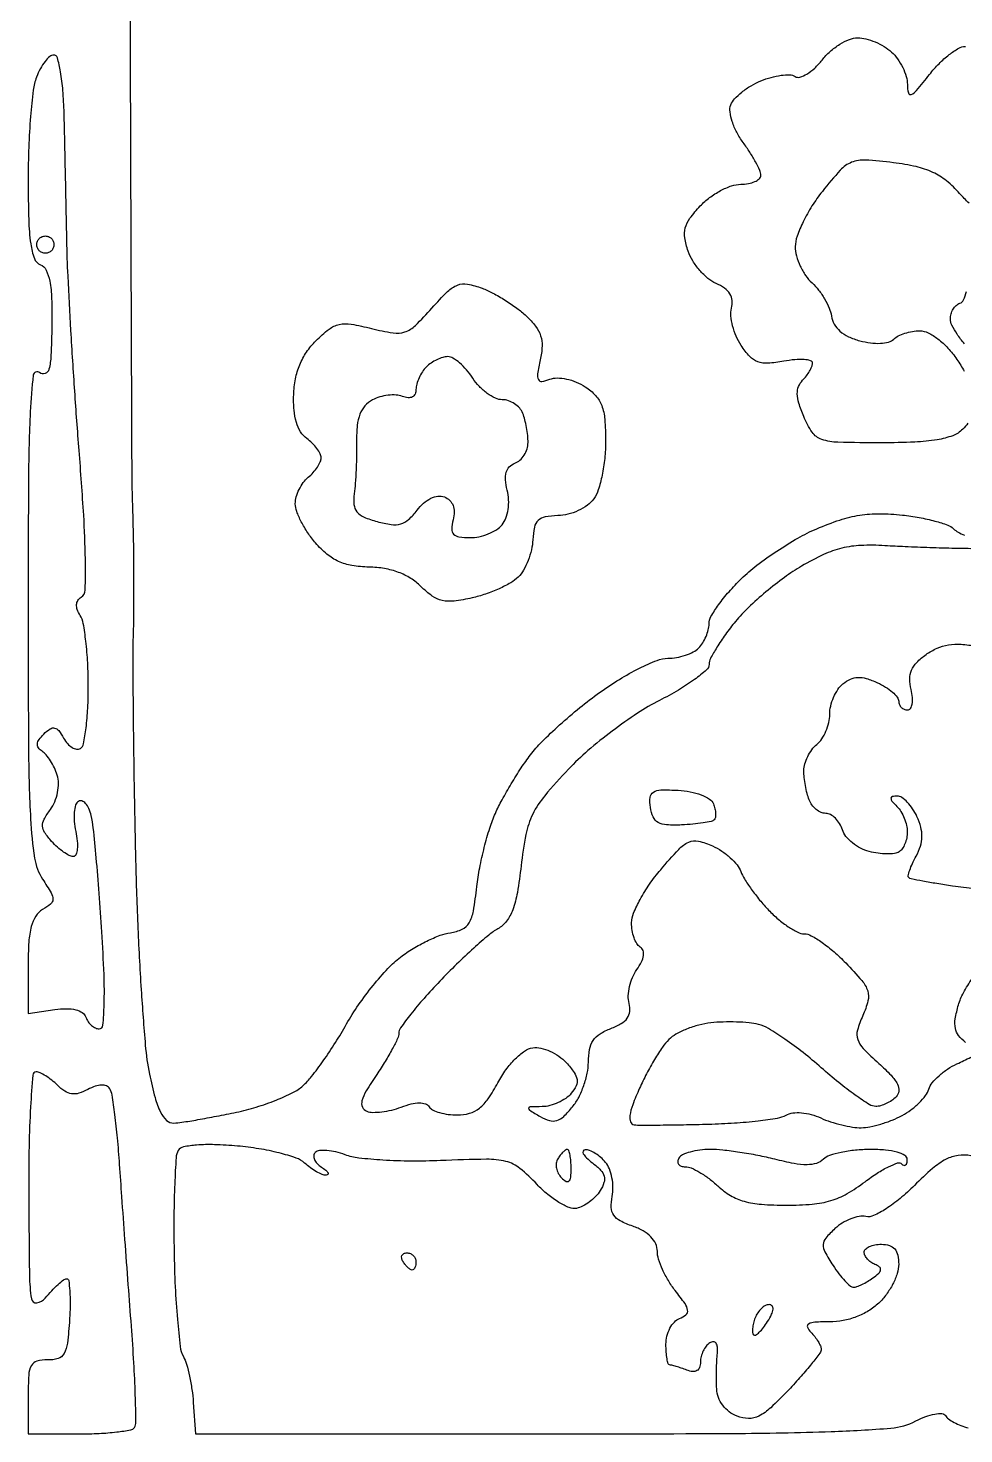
# Model space of a CAD drawing. Extents: x 0 to 102, y 0 to 135.
# Drawn here: x 0 to 9.18, y 0 to 13.8 of the extents above; entities that cross this region are included whole.
import ezdxf

# ---------------------------------------------------------------- set-up
doc = ezdxf.new("R2010")
doc.units = 0
doc.header["$MEASUREMENT"] = 0

msp = doc.modelspace()

# ---------------------------------------------------------------- linework, layer by layer
for points in [[(0.996941, 15.223942, 0.000305), (1.006264, 12.159399, 0.000118), (1.016507, 9.525276, 0.007131), (1.025206, 9.0522, -0.004183), (1.032078, 8.769246, -0.002727), (1.035495, 8.442551, -0.002743), (1.035343, 8.123878, -0.005233), (1.031135, 7.8678, 0.007777), (1.027603, 7.556373, 0.001515), (1.03167, 6.994834, 0.001609), (1.040502, 6.340113, 0.001488), (1.053729, 5.6682, 0.004915), (1.075415, 5.000936, 0.005536), (1.109656, 4.360205, 0.005093), (1.150347, 3.816102, 0.029735), (1.191618, 3.53205, 0.014265), (1.246269, 3.301, 0.049287), (1.300284, 3.157185, 0.089044), (1.359416, 3.076998, 0.202073), (1.42861, 3.051032, 0.028557), (1.508549, 3.0588, 0.004426), (1.665579, 3.084596, 0.004921), (1.850423, 3.118522, 0.004263), (2.043647, 3.157667, 0.021668), (2.239743, 3.208103, 0.020875), (2.433239, 3.275857, 0.021332), (2.59839, 3.34985, 0.068027), (2.697915, 3.417897, 0.04271), (2.782182, 3.508376, 0.012395), (2.896098, 3.661471, 0.012364), (3.016375, 3.841034, 0.012915), (3.125822, 4.023771, -0.023067), (3.242734, 4.210277, -0.018168), (3.385575, 4.401173, -0.018518), (3.531564, 4.569059, -0.042518), (3.655954, 4.681057, -0.02612), (3.777888, 4.76373, -0.022239), (3.914381, 4.83814, -0.022833), (4.044879, 4.894702, -0.057058), (4.1454, 4.920298, 0.074404), (4.260709, 4.953941, 0.155637), (4.328933, 5.016387, 0.088205), (4.370675, 5.132604, 0.014173), (4.404556, 5.3721, -0.019575), (4.432555, 5.555705, -0.01415), (4.477493, 5.757823, -0.01433), (4.531222, 5.947722, -0.029959), (4.585932, 6.0912, -0.018569), (4.652254, 6.224619, -0.010421), (4.742116, 6.381821, -0.010388), (4.839623, 6.537032, -0.016663), (4.929844, 6.664749, -0.033983), (5.042764, 6.794468, -0.013035), (5.216084, 6.959368, -0.012837), (5.414113, 7.129157, -0.015416), (5.609115, 7.278099, -0.018461), (5.803453, 7.406682, -0.020747), (5.999471, 7.515329, -0.020537), (6.172454, 7.593318, -0.095915), (6.279278, 7.614, 0.044225), (6.363716, 7.621483, 0.036743), (6.451114, 7.643822, 0.038206), (6.528569, 7.676575, 0.077393), (6.58188, 7.71552, 0.056295), (6.62075, 7.764289, 0.038816), (6.653579, 7.826907, 0.039118), (6.676001, 7.892999, 0.0623), (6.6834, 7.952151, -0.131827), (6.702437, 8.023099, -0.024224), (6.776592, 8.138101, -0.024532), (6.879191, 8.267546, -0.020159), (7.00065, 8.395443, -0.029377), (7.15269, 8.526699, -0.017116), (7.348964, 8.666583, -0.017076), (7.555853, 8.793662, -0.027555), (7.7409, 8.885706, -0.022595), (7.967463, 8.971321, -0.039411), (8.162511, 9.018502, -0.041087), (8.356829, 9.033381, -0.027173), (8.580422, 9.019942, -0.016706), (8.746258, 8.995255, -0.020071), (8.900102, 8.960639, -0.019174), (9.025693, 8.921817, -0.112282), (9.083792, 8.885248, 0.06959), (9.127904, 8.851961, 0.038949), (9.189124, 8.823912, 0.038002)], [(9.223936, 9.922901, -0.044972), (9.173057, 9.861943, -0.108818), (9.074466, 9.798942, -0.046489), (8.9224, 9.758664, -0.031079), (8.702492, 9.735739, -0.010435), (8.379621, 9.729, -0.005834), (7.947627, 9.73404, -0.075523), (7.789467, 9.761857, -0.162716), (7.696087, 9.832471, -0.052056), (7.61205, 9.987507, -0.022867), (7.565034, 10.117529, -0.068198), (7.549516, 10.21069, -0.101552), (7.562067, 10.28229, -0.102723), (7.601787, 10.342827, 0.03319), (7.638836, 10.38515, 0.032697), (7.670161, 10.432208, 0.034506), (7.691961, 10.476997, 0.09629), (7.6986, 10.511153, 0.338013), (7.680167, 10.535305, 0.050297), (7.61578, 10.546123, 0.039683), (7.524754, 10.544905, 0.023191), (7.416659, 10.529774, -0.030353), (7.261361, 10.510299, -0.104984), (7.161625, 10.524876, -0.117151), (7.08252, 10.577564, -0.042512), (6.998763, 10.684374, -0.043463), (6.949787, 10.775497, -0.038359), (6.91487, 10.877568, -0.04033), (6.897916, 10.974977, -0.086706), (6.904082, 11.050683, 0.087763), (6.910074, 11.126209, 0.116062), (6.887983, 11.191343, 0.099289), (6.835634, 11.246863, 0.051091), (6.752122, 11.2941, -0.06992), (6.672237, 11.34333, -0.041275), (6.591991, 11.421829, -0.040447), (6.523389, 11.51532, -0.05437), (6.478345, 11.610123, -0.043629), (6.445516, 11.739923, -0.106129), (6.450518, 11.838031, -0.093857), (6.496219, 11.932739, -0.029369), (6.597647, 12.054273, -0.043421), (6.688642, 12.135676, -0.037695), (6.796585, 12.204511, -0.039501), (6.904522, 12.251856, -0.083796), (6.994247, 12.267, 0.042801), (7.069571, 12.27346, 0.062477), (7.133204, 12.292858, 0.082006), (7.176316, 12.321371, 0.208657), (7.191, 12.355026, 0.104939), (7.180816, 12.403015, 0.018675), (7.140214, 12.485885, 0.019467), (7.084301, 12.580912, 0.016468), (7.018112, 12.676895, -0.037936), (6.955182, 12.777091, -0.042266), (6.910695, 12.882171, -0.046729), (6.889091, 12.977607, -0.124546), (6.897291, 13.046424, -0.095712), (6.93414, 13.10556, -0.036783), (7.005331, 13.171771, -0.034747), (7.09529, 13.234134, -0.036017), (7.191973, 13.282603, -0.031049), (7.291685, 13.316826, -0.035337), (7.390668, 13.336675, -0.037965), (7.47562, 13.341042, -0.133037), (7.52769, 13.325557, 0.212468), (7.575661, 13.319048, 0.065636), (7.643952, 13.34913, 0.052575), (7.72008, 13.407132, 0.037057), (7.792736, 13.486608, -0.044961), (7.871652, 13.570243, -0.041431), (7.966327, 13.640989, -0.044037), (8.061851, 13.689621, -0.096017), (8.142229, 13.7052, -0.063588), (8.22146, 13.695083, -0.036216), (8.313069, 13.664071, -0.035555), (8.402234, 13.618791, -0.048686), (8.474489, 13.565188, -0.054125), (8.533772, 13.498553, -0.040729), (8.584029, 13.414241, -0.041646), (8.618541, 13.326014, -0.071204), (8.630138, 13.247938, 0.052288), (8.639473, 13.163243, 0.476457), (8.668294, 13.148702, 0.114295), (8.720336, 13.188232, 0.006534), (8.84777, 13.34565, -0.027862), (8.940662, 13.450889, -0.032196), (9.040541, 13.539833, -0.034001), (9.133375, 13.602694, -0.132577), (9.19972, 13.6206, -0.078015)], [(9.235154, 12.081397, -0.024187), (9.142961, 12.176795, 0.04285), (9.014328, 12.300335, 0.06107), (8.880064, 12.384057, 0.053286), (8.716021, 12.440082, 0.024476), (8.493231, 12.479172, 0.016353), (8.217099, 12.504661, 0.111138), (8.082752, 12.482701, 0.112798), (7.971676, 12.405392, 0.017066), (7.795281, 12.197653, 0.026938), (7.693521, 12.053899, 0.026717), (7.607502, 11.899651, 0.027719), (7.547214, 11.757001, 0.086323), (7.5294, 11.654588, 0.06624), (7.541414, 11.564301, 0.042023), (7.577714, 11.464413, 0.041627), (7.630911, 11.370586, 0.059132), (7.693874, 11.298377, -0.043556), (7.758739, 11.228493, -0.032721), (7.817634, 11.141607, -0.033468), (7.862498, 11.051817, -0.062665), (7.884224, 10.97371, 0.095882), (7.911986, 10.894548, 0.08114), (7.968556, 10.826065, 0.069294), (8.052791, 10.770865, 0.045496), (8.161872, 10.730948, 0.032842), (8.267889, 10.710095, 0.04372), (8.365953, 10.706055, 0.050839), (8.446121, 10.717992, 0.134808), (8.496042, 10.746402, -0.081273), (8.539982, 10.777985, -0.037887), (8.605181, 10.804426, -0.03624), (8.679424, 10.822366, -0.04202), (8.75187, 10.828222, -0.114244), (8.834116, 10.808892, -0.049533), (8.930063, 10.749096, -0.043623), (9.027649, 10.659363, -0.035615), (9.11565, 10.548037, -0.020534), (9.18851, 10.430953, -0.021702)], [(9.190375, 10.701784, -0.030158), (9.117957, 10.796172, -0.031561), (9.066832, 10.883219, -0.117523), (9.0522, 10.94461, -0.069696), (9.059159, 10.994289, -0.065751), (9.079536, 11.04122, -0.07023), (9.109682, 11.078408, -0.107315), (9.14526, 11.09952, 0.208973), (9.181245, 11.131968, 0.04154), (9.210984, 11.215512, 0.037548)], [(9.306, 8.689323, -0.004137), (9.096584, 8.692365, -0.002569), (8.85088, 8.699231, -0.002577), (8.608472, 8.708504, -0.004655), (8.410055, 8.718969, 0.025693), (8.174195, 8.721477, 0.049943), (7.987904, 8.695121, 0.048882), (7.80797, 8.631869, 0.023597), (7.591433, 8.518337, 0.025431), (7.423923, 8.408364, 0.01638), (7.241041, 8.265091, 0.016467), (7.070924, 8.112777, 0.029572), (6.943428, 7.975508, 0.015241), (6.843864, 7.846928, 0.019012), (6.759783, 7.721458, 0.017534), (6.69794, 7.612769, 0.121149), (6.6834, 7.553642, -0.218325), (6.658476, 7.499284, -0.020582), (6.540505, 7.405853, -0.023372), (6.383306, 7.302426, -0.016227), (6.19695, 7.199953, 0.02822), (5.981257, 7.074523, 0.015916), (5.733962, 6.899845, 0.015848), (5.494924, 6.707138, 0.024962), (5.303919, 6.525558, 0.015778), (5.071055, 6.264942, 0.06068), (4.95283, 6.08309, 0.065542), (4.886326, 5.885293, 0.020434), (4.838619, 5.575078, -0.014482), (4.801661, 5.314123, -0.046086), (4.756131, 5.144173, -0.071989), (4.695023, 5.031675, -0.106438), (4.6107, 4.958106, 0.047867), (4.521056, 4.896648, 0.009354), (4.373159, 4.768146, 0.009853), (4.205909, 4.611158, 0.008985), (4.03965, 4.442881, 0.009639), (3.885703, 4.274997, 0.013663), (3.755843, 4.119412, 0.009695), (3.654898, 3.986295, 0.158666), (3.6378, 3.93377, -0.109735), (3.626501, 3.882907, -0.013031), (3.574541, 3.778884, -0.015058), (3.504915, 3.657118, -0.011827), (3.42245, 3.529361, 0.013449), (3.318689, 3.367462, 0.068923), (3.276694, 3.269617, 0.171762), (3.281158, 3.20807, 0.200571), (3.323261, 3.167869, 0.089706), (3.383196, 3.1565, 0.031664), (3.470833, 3.161304, 0.030223), (3.568575, 3.178939, 0.031107), (3.662516, 3.208115, -0.028838), (3.760583, 3.23906, -0.058911), (3.840477, 3.24953, -0.084258), (3.899736, 3.240241, -0.175162), (3.935898, 3.211567, 0.14244), (3.970612, 3.180235, 0.041833), (4.038288, 3.154169, 0.038304), (4.12301, 3.136336, 0.032985), (4.213843, 3.130429, 0.070211), (4.333622, 3.147454, 0.098565), (4.42926, 3.196987, 0.075185), (4.51588, 3.290654, 0.026503), (4.6107, 3.447679, -0.033868), (4.689804, 3.574423, -0.04038), (4.781228, 3.681568, -0.045214), (4.873427, 3.758179, -0.115726), (4.953768, 3.789574, -0.090231), (5.031663, 3.786622, -0.05031), (5.12211, 3.756811, -0.047979), (5.210495, 3.706813, -0.056195), (5.282694, 3.643111, -0.028545), (5.359203, 3.548206, -0.115837), (5.387285, 3.480037, -0.152385), (5.378258, 3.417037, -0.06207), (5.331117, 3.343287, -0.068709), (5.27712, 3.293896, -0.043728), (5.202934, 3.251787, -0.043245), (5.121229, 3.222662, -0.060499), (5.044491, 3.212227, 0.005288), (4.926368, 3.209289, 0.353246), (4.912088, 3.196902, 0.310294), (4.920388, 3.178546, 0.004629), (5.027137, 3.11526, 0.057142), (5.117853, 3.075646, 0.14934), (5.188235, 3.075571, 0.119114), (5.256641, 3.115883, 0.030134), (5.344387, 3.211805, 0.052078), (5.403618, 3.302886, 0.033213), (5.453582, 3.419072, 0.033201), (5.487749, 3.540933, 0.05179), (5.499, 3.649266, -0.04631), (5.5105, 3.77316, -0.101391), (5.546316, 3.860991, -0.104205), (5.613033, 3.926184, -0.05076), (5.719973, 3.979802, 0.040144), (5.821368, 4.027979, 0.105284), (5.8809, 4.081644, 0.134811), (5.905111, 4.146084, 0.087009), (5.898524, 4.226035, -0.076798), (5.890869, 4.300467, -0.043718), (5.903361, 4.390281, -0.042424), (5.932357, 4.480689, -0.054014), (5.974559, 4.557373, 0.035646), (6.019794, 4.632879, 0.080454), (6.039945, 4.696239, 0.123419), (6.035116, 4.745234, 0.169957), (6.007507, 4.779339, -0.121355), (5.974766, 4.812722, -0.048591), (5.947487, 4.871111, -0.044346), (5.929103, 4.942717, -0.042394), (5.923259, 5.017543, -0.09717), (5.942254, 5.111, -0.026665), (6.007581, 5.24708, -0.025894), (6.099743, 5.396504, -0.024428), (6.208547, 5.538656, -0.012083), (6.385235, 5.737568, -0.097864), (6.483665, 5.808617, -0.164519), (6.579065, 5.818575, -0.051399), (6.717263, 5.772038, -0.040646), (6.807184, 5.721884, -0.036147), (6.891635, 5.656031, -0.037959), (6.958969, 5.585239, -0.085171), (6.995354, 5.520882, 0.052923), (7.030482, 5.448228, 0.01682), (7.097452, 5.348154, 0.016581), (7.180108, 5.240891, 0.017735), (7.267929, 5.1418, 0.026799), (7.361492, 5.053482, 0.029297), (7.461333, 4.97846, 0.03056), (7.553462, 4.925131, 0.111901), (7.618554, 4.90915, -0.123834), (7.686422, 4.890784, -0.025582), (7.792019, 4.824306, -0.02544), (7.909754, 4.732198, -0.021571), (8.024477, 4.62362, -0.014877), (8.183367, 4.449616, -0.099493), (8.24049, 4.347958, -0.143601), (8.243282, 4.24952, -0.042684), (8.192256, 4.106281, 0.037805), (8.139947, 3.963842, 0.150796), (8.142057, 3.871925, 0.113247), (8.196549, 3.782613, 0.017057), (8.349077, 3.636675, -0.019578), (8.469832, 3.519965, -0.071425), (8.531648, 3.4335, -0.138533), (8.54564, 3.36544, -0.18012), (8.519374, 3.308014, -0.049616), (8.475813, 3.272335, -0.037935), (8.422065, 3.242182, -0.038919), (8.36681, 3.221533, -0.070073), (8.319004, 3.2148, -0.142752), (8.256317, 3.23307, -0.012566), (8.117826, 3.326261, -0.015653), (7.956069, 3.448908, -0.011546), (7.784617, 3.594241, 0.01442), (7.607193, 3.742893, 0.015993), (7.427384, 3.875812, 0.015502), (7.267627, 3.97902, 0.075756), (7.168443, 4.019947, 0.036344), (7.076337, 4.035518, 0.01596), (6.952809, 4.043299, 0.015697), (6.820659, 4.043245, 0.020287), (6.699693, 4.034477, 0.036021), (6.58289, 4.012625, 0.030346), (6.463335, 3.97332, 0.031444), (6.35833, 3.923736, 0.070456), (6.287991, 3.870848, 0.046726), (6.226861, 3.797084, 0.014567), (6.149247, 3.675861, 0.014421), (6.06999, 3.534674, 0.015435), (6.000884, 3.392277, 0.014225), (5.933918, 3.230517, 0.053858), (5.906181, 3.124737, 0.12294), (5.91216, 3.062534, 0.288803), (5.947286, 3.034818, 0.026647), (6.014642, 3.031283, 0.00185), (6.204604, 3.032147, 0.002626), (6.431219, 3.035206, 0.001972), (6.680568, 3.040865, 0.009854), (6.931749, 3.052515, 0.012342), (7.164025, 3.073649, 0.010583), (7.356579, 3.100113, 0.088343), (7.439355, 3.128834, -0.096683), (7.50499, 3.150399, -0.051268), (7.590907, 3.152309, -0.046318), (7.686243, 3.135669, -0.041545), (7.780587, 3.101402, 0.028155), (7.875914, 3.063861, 0.020544), (7.985419, 3.032636, 0.020868), (8.092001, 3.01159, 0.042303), (8.177219, 3.005728, 0.046497), (8.262668, 3.015062, 0.022088), (8.370139, 3.042036, 0.021674), (8.480864, 3.080384, 0.028668), (8.577667, 3.125259, 0.037554), (8.664408, 3.180426, 0.034155), (8.744895, 3.249582, 0.035875), (8.808243, 3.321669, 0.085688), (8.840924, 3.384707, -0.093998), (8.874495, 3.446928, -0.039092), (8.940552, 3.516378, -0.036902), (9.025006, 3.581723, -0.039325), (9.116431, 3.632399, 0.012719), (9.251648, 3.698211, 0.179186)], [(9.290202, 5.352016, -0.013041), (9.07398, 5.377662, -0.004571), (8.917721, 5.401803, -0.006806), (8.781502, 5.426032, -0.003307), (8.666702, 5.448857, -0.128214), (8.643496, 5.460294, -0.282173), (8.637507, 5.479133, -0.021685), (8.653139, 5.53237, -0.024658), (8.679294, 5.598182, -0.015955), (8.715649, 5.671656, 0.045975), (8.757439, 5.770631, 0.071443), (8.772631, 5.861878, 0.070092), (8.761632, 5.954964, 0.042514), (8.724317, 6.059601, 0.039566), (8.681679, 6.136437, 0.04618), (8.629348, 6.201415, 0.052187), (8.5756, 6.246341, 0.149075), (8.529494, 6.2604, 0.049957), (8.482537, 6.255697, 0.351845), (8.468838, 6.23925, 0.184297), (8.478883, 6.211442, 0.018566), (8.52768, 6.15888, -0.060518), (8.566561, 6.109246, -0.039073), (8.599379, 6.043916, -0.038945), (8.621772, 5.9739, -0.057991), (8.6292, 5.910073, -0.049697), (8.623218, 5.850033, -0.047513), (8.605492, 5.791399, -0.051211), (8.579432, 5.742643, -0.106404), (8.548491, 5.712905, -0.109927), (8.503298, 5.697192, -0.031832), (8.429109, 5.693332, -0.030344), (8.342642, 5.699598, -0.028234), (8.255422, 5.716322, -0.058735), (8.170407, 5.748637, -0.050526), (8.090453, 5.801196, -0.053051), (8.027104, 5.864941, -0.092501), (7.992031, 5.93041, 0.059203), (7.96416, 5.991893, 0.062308), (7.923045, 6.043968, 0.069575), (7.875534, 6.079276, 0.125697), (7.82885, 6.0912, -0.105337), (7.782142, 6.101151, -0.066625), (7.734561, 6.130509, -0.062494), (7.693356, 6.173857, -0.06731), (7.665351, 6.225019, -0.029948), (7.645658, 6.287239, -0.017211), (7.629084, 6.364156, -0.017153), (7.617711, 6.44286, -0.027309), (7.614, 6.51076, -0.07012), (7.623285, 6.57664, -0.044595), (7.651277, 6.648992, -0.044044), (7.69233, 6.716508, -0.061007), (7.7409, 6.768, 0.073891), (7.789505, 6.822252, 0.044567), (7.830523, 6.898423, 0.043604), (7.858446, 6.983324, 0.057711), (7.8678, 7.0641, -0.058708), (7.877335, 7.145028, -0.043752), (7.905813, 7.230388, -0.044591), (7.947645, 7.30722, -0.07272), (7.997205, 7.362279, -0.064112), (8.0709, 7.408964, -0.100504), (8.143584, 7.426465, -0.083206), (8.227013, 7.415552, -0.032867), (8.335605, 7.374452, -0.031881), (8.415606, 7.33165, -0.04014), (8.483208, 7.281816, -0.04476), (8.530647, 7.232484, -0.170729), (8.5446, 7.192814, 0.098799), (8.551181, 7.159835, 0.097888), (8.569925, 7.131784, 0.098001), (8.59791, 7.112998, 0.099278), (8.630812, 7.1064, 0.248735), (8.660255, 7.122013, 0.105774), (8.677531, 7.16466, 0.06809), (8.680009, 7.229583, 0.037037), (8.666336, 7.308357, -0.059784), (8.653167, 7.411922, -0.103193), (8.670237, 7.496737, -0.094014), (8.721417, 7.572889, -0.043261), (8.812774, 7.650639, -0.050857), (8.921292, 7.712343, -0.063194), (9.032486, 7.745424, -0.057269), (9.156936, 7.751469, -0.032905), (9.306, 7.731728, 0.009534)], [(9.201483, 3.843394, -0.068815), (9.133188, 3.909458, -0.119638), (9.100743, 3.980869, -0.089929), (9.099915, 4.073528, -0.027221), (9.131398, 4.211165, -0.055329), (9.180118, 4.32974, -0.025816), (9.26736, 4.471396, -0.0252)], [(9.253851, 2.729789, 0.081195), (9.127288, 2.733187, 0.08729), (9.009632, 2.695587, 0.058273), (8.877738, 2.605377, 0.017279), (8.69875, 2.43835, -0.022967), (8.558511, 2.310435, -0.031091), (8.420085, 2.209212, -0.033075), (8.299006, 2.142579, -0.160313), (8.222148, 2.133386, 0.096087), (8.155865, 2.133869, 0.046876), (8.074221, 2.11057, 0.044126), (7.991, 2.069353, 0.048591), (7.919162, 2.015287, 0.029262), (7.828522, 1.921817, 0.166135), (7.803038, 1.858427, 0.1403), (7.819474, 1.786875, 0.01887), (7.899962, 1.6533, 0.018866), (7.958429, 1.571014, 0.025657), (8.017565, 1.501766, 0.024392), (8.070541, 1.451018, 0.186159), (8.1024, 1.439495, 0.085974), (8.134264, 1.445709, 0.021511), (8.183111, 1.466773, 0.021334), (8.237704, 1.496089, 0.020023), (8.2908, 1.530536, 0.02856), (8.348858, 1.576784, 0.172412), (8.367029, 1.610081, 0.274217), (8.356034, 1.637838, 0.068328), (8.31195, 1.663191, -0.058183), (8.27151, 1.685372, -0.058165), (8.237264, 1.716276, -0.063782), (8.213988, 1.750809, -0.116949), (8.2062, 1.78365, -0.204817), (8.218874, 1.813291, -0.083428), (8.255902, 1.83842, -0.06367), (8.310629, 1.855504, -0.043884), (8.3754, 1.8612, -0.074276), (8.45296, 1.849614, -0.141939), (8.505262, 1.815456, -0.125898), (8.53506, 1.755277, -0.052371), (8.5446, 1.664447, -0.078761), (8.530548, 1.575793, -0.040183), (8.487083, 1.471456, -0.038647), (8.423728, 1.368652, -0.046799), (8.348797, 1.283747, -0.05243), (8.248177, 1.207346, -0.045091), (8.128762, 1.148992, -0.044364), (7.998729, 1.112198, -0.046804), (7.866577, 1.0998, 0.01295), (7.722229, 1.096061, 0.113059), (7.66098, 1.07865, 0.378978), (7.649609, 1.046925, 0.101612), (7.68168, 0.99828, -0.028581), (7.720533, 0.954711, -0.030245), (7.753379, 0.90778, -0.031727), (7.776446, 0.864191, -0.10622), (7.7832, 0.832756, -0.160704), (7.770361, 0.793842, -0.008575), (7.690008, 0.689127, -0.012731), (7.587494, 0.566706, -0.008876), (7.46595, 0.433683, -0.014434), (7.288112, 0.256398, -0.070438), (7.172243, 0.174665, -0.122846), (7.07144, 0.151146, -0.090113), (6.95835, 0.17348, -0.069306), (6.880453, 0.217373, -0.069575), (6.817631, 0.280831, -0.070943), (6.775568, 0.357866, -0.077082), (6.758258, 0.441424, -0.01042), (6.755732, 0.526818, -0.007096), (6.756262, 0.62399, -0.007153), (6.759447, 0.717767, -0.014264), (6.765142, 0.791798, 0.045395), (6.766024, 0.852278, 0.141643), (6.751914, 0.890044, 0.242663), (6.725553, 0.902964, 0.134082), (6.690284, 0.892555, 0.087769), (6.655262, 0.861297, 0.053327), (6.625674, 0.814154, 0.051361), (6.605585, 0.759343, 0.062249), (6.5988, 0.705056, -0.083378), (6.589984, 0.652556, -0.177171), (6.564331, 0.621056, -0.160926), (6.522344, 0.611776, -0.066303), (6.464981, 0.625449, 0.008099), (6.411151, 0.645111, 0.009838), (6.360078, 0.661716, 0.008575), (6.316771, 0.674052, 0.065182), (6.295781, 0.6768, -0.33603), (6.281928, 0.687295, -0.025275), (6.270793, 0.736269, -0.026826), (6.262952, 0.801641, -0.016436), (6.2604, 0.879249, -0.060889), (6.270328, 0.96047, -0.060194), (6.299534, 1.037245, -0.065717), (6.342651, 1.098285, -0.115042), (6.393621, 1.132819, 0.081846), (6.456788, 1.169808, 0.26355), (6.473428, 1.213701, 0.116018), (6.447282, 1.278402, 0.012871), (6.351321, 1.407079, -0.031251), (6.284144, 1.504426, -0.02854), (6.227359, 1.612315, -0.029695), (6.187899, 1.714644, -0.077324), (6.1758, 1.79241, 0.110063), (6.159385, 1.866077, 0.084365), (6.112212, 1.934031, 0.06997), (6.036016, 1.992672, 0.045229), (5.934482, 2.038726, -0.034339), (5.811502, 2.091313, -0.12419), (5.747972, 2.147015, -0.145499), (5.723943, 2.220792, -0.053747), (5.732937, 2.330911, 0.05259), (5.740409, 2.41986, 0.042792), (5.730209, 2.514988, 0.044408), (5.705121, 2.601872, 0.080891), (5.667797, 2.665386, 0.041242), (5.620603, 2.713556, 0.039992), (5.56568, 2.753876, 0.042813), (5.511515, 2.781235, 0.102953), (5.467491, 2.789109, 0.291255), (5.447991, 2.775911, 0.233374), (5.449275, 2.750054, 0.077376), (5.48144, 2.708831, 0.026632), (5.539432, 2.659934, -0.037642), (5.619321, 2.58951, -0.126269), (5.653822, 2.529508, -0.149179), (5.652209, 2.466407, -0.060141), (5.614964, 2.387674, -0.052458), (5.56944, 2.329835, -0.039741), (5.508667, 2.276563, -0.040697), (5.442754, 2.235338, -0.070948), (5.38201, 2.214128, -0.146069), (5.311223, 2.220932, -0.040151), (5.210124, 2.271801, -0.036969), (5.099541, 2.350802, -0.03131), (4.995083, 2.449457, 0.03454), (4.826605, 2.606531, 0.110538), (4.689878, 2.674468, 0.064375), (4.499686, 2.695935, 0.006598), (4.046296, 2.682612, -0.012404), (3.760268, 2.677531, -0.013477), (3.482167, 2.686989, -0.013037), (3.245094, 2.707672, -0.062036), (3.11307, 2.739562, 0.031332), (3.020226, 2.768107, 0.039722), (2.931615, 2.782065, 0.044218), (2.858697, 2.781223, 0.173065), (2.818629, 2.762229, 0.173447), (2.804107, 2.731536, 0.124944), (2.809824, 2.693748, 0.092852), (2.835985, 2.654158, 0.059515), (2.87885, 2.619296, -0.026652), (2.921775, 2.588831, -0.093691), (2.943848, 2.56333, -0.317402), (2.942441, 2.547385, -0.21613), (2.925361, 2.539295, -0.103374), (2.886487, 2.546748, -0.029616), (2.831084, 2.573827, -0.028449), (2.770719, 2.612581, -0.026787), (2.713861, 2.658669, 0.100961), (2.629869, 2.708276, 0.021112), (2.465226, 2.757413, 0.021344), (2.265898, 2.798885, 0.018763), (2.054999, 2.82537, 0.013362), (1.830261, 2.839026, 0.027455), (1.654035, 2.835336, 0.031399), (1.525883, 2.817459, 0.206835), (1.473965, 2.781226, 0.123409), (1.452301, 2.713128, 0.005079), (1.438797, 2.454981, 0.00857), (1.431088, 2.146238, 0.00595), (1.43251, 1.79724, 0.007707), (1.443586, 1.444434, 0.010204), (1.465167, 1.123808, 0.007829), (1.492716, 0.857992, 0.093387), (1.523633, 0.759843, -0.052059), (1.554641, 0.683842, -0.017641), (1.584002, 0.567921, -0.017327), (1.607641, 0.436627, -0.019064), (1.621231, 0.308127), (1.641982, 0), (5.055192, 0, 0.001209), (6.920828, 0.004511, 0.007439), (7.88144, 0.023451, 0.010989), (8.468124, 0.056675, 0.100008), (8.7132, 0.12659, -0.029788), (8.810306, 0.169686, -0.044867), (8.899537, 0.194233, -0.05492), (8.969602, 0.199079, -0.249106), (9.00378, 0.179102, 0.099095), (9.033341, 0.147442, 0.031755), (9.088167, 0.113172, 0.030265), (9.155574, 0.081878, 0.029597), (9.226764, 0.058684, 0.029191)]]:
    msp.add_lwpolyline(points, format="xyb")
for points in [[(0.251706, 13.536, 0.181273), (0.212751, 13.521397, 0.04785), (0.166242, 13.472254, 0.042147), (0.120458, 13.402065, 0.032619), (0.082506, 13.318993, 0.060342), (0.050383, 13.189292, 0.010107), (0.024236, 12.933921, 0.010942), (0.006052, 12.630883, 0.009513), (0, 12.312844, 0.006855), (0.005421, 11.917406, 0.02901), (0.025624, 11.681471, 0.050019), (0.061184, 11.53826, 0.218652), (0.120651, 11.477404, -0.191704), (0.177104, 11.425315, -0.065503), (0.212366, 11.317445, -0.038833), (0.230948, 11.145266, -0.01126), (0.232914, 10.877942, -0.006831), (0.224479, 10.58538, -0.053557), (0.204239, 10.451006, -0.243994), (0.166098, 10.408825, -0.26863), (0.112263, 10.417948, 0.595814), (0.050603, 10.393181, 0.016516), (0.021317, 10.033073, 0.010511), (0.003967, 9.392938, 0.001519), (0, 8.086682, 0.001591), (0.004422, 6.697498, 0.011885), (0.024291, 6.038322, 0.023455), (0.063282, 5.65283, 0.108507), (0.142547, 5.444693, -0.012877), (0.225888, 5.310059, -0.132908), (0.242794, 5.247582, -0.224023), (0.22074, 5.20083, -0.044794), (0.142547, 5.147366, 0.124915), (0.074844, 5.083179, 0.077685), (0.03114, 4.982194, 0.048352), (0.006993, 4.829425, 0.015034), (0, 4.596894), (0, 4.126196), (0.261636, 4.164596, -0.031763), (0.377149, 4.174115, -0.06502), (0.467315, 4.164053, -0.091417), (0.530764, 4.135465, -0.150813), (0.566788, 4.089598, 0.061454), (0.589869, 4.046238, 0.06042), (0.62291, 4.009511, 0.065828), (0.660447, 3.984593, 0.114132), (0.696735, 3.9762, 0.38847), (0.73446, 4.010719, 0.015061), (0.74648, 4.215719, 0.016768), (0.74499, 4.508597, 0.005916), (0.723817, 4.92795, 0.003206), (0.697787, 5.306292, 0.004049), (0.668635, 5.655867, 0.003225), (0.639942, 5.948472, 0.032366), (0.619308, 6.069465, 0.044838), (0.596161, 6.138564, 0.079853), (0.563761, 6.188867, 0.124012), (0.527859, 6.213033, 0.228679), (0.493622, 6.209461, 0.184423), (0.466263, 6.173656, 0.049569), (0.452604, 6.102124, 0.043267), (0.452321, 6.011675, 0.033226), (0.467069, 5.913946, -0.028893), (0.482121, 5.819739, -0.049783), (0.482215, 5.740388, -0.070464), (0.468935, 5.685887, -0.306901), (0.442834, 5.6682, -0.121743), (0.403956, 5.677809, -0.031398), (0.348367, 5.71169, -0.030056), (0.287943, 5.759583, -0.026632), (0.23107, 5.81625, -0.034177), (0.162367, 5.903749, -0.140078), (0.141418, 5.967184, -0.13704), (0.156927, 6.032904, -0.032177), (0.218354, 6.129062, 0.060038), (0.26174, 6.206106, 0.049595), (0.289053, 6.296368, 0.050794), (0.297584, 6.387614, 0.07357), (0.285094, 6.467462, 0.034706), (0.257491, 6.538331, 0.030811), (0.21938, 6.607697, 0.032113), (0.177115, 6.665884, 0.077427), (0.137355, 6.701027, -0.094153), (0.101456, 6.734945, -0.183058), (0.091317, 6.772472, -0.13249), (0.107897, 6.8163, -0.04128), (0.154026, 6.870227, -0.045299), (0.215009, 6.920572, -0.203964), (0.259356, 6.929432, -0.180418), (0.300011, 6.903818, -0.034493), (0.348868, 6.829671, 0.052418), (0.387079, 6.775967, 0.074272), (0.431892, 6.738269, 0.09636), (0.476017, 6.721711, 0.18208), (0.5128, 6.728913, 0.210823), (0.544011, 6.774372, 0.014952), (0.568496, 6.92985, 0.019046), (0.585631, 7.123606, 0.013104), (0.590905, 7.344043, 0.012735), (0.584634, 7.569911, 0.01557), (0.566831, 7.780442, 0.014113), (0.541598, 7.954793, 0.098303), (0.51077, 8.034767, -0.053487), (0.482984, 8.091272, -0.10144), (0.475539, 8.141221, -0.127173), (0.488642, 8.182522, -0.114756), (0.520508, 8.214178, 0.253304), (0.560073, 8.283111, 0.009703), (0.561743, 8.588397, 0.012154), (0.545286, 9.018556, 0.003926), (0.500435, 9.65461, -0.002582), (0.457959, 10.234767, -0.002371), (0.420174, 10.832064, -0.002368), (0.391518, 11.365199, -0.007805), (0.379778, 11.7171, 0.000548), (0.374112, 12.017821, 0.000364), (0.366983, 12.362836, 0.000366), (0.359572, 12.697832, 0.000714), (0.353085, 12.96495, 0.013542), (0.341263, 13.188677, 0.02396), (0.317714, 13.371953, 0.021585), (0.287299, 13.508695, 0.339391)], [(0.1692, 11.7594, -0.099038), (0.201487, 11.752941, -0.097945), (0.228949, 11.734549, -0.097945), (0.247341, 11.707087, -0.099038), (0.2538, 11.6748, -0.099038), (0.247341, 11.642513, -0.097945), (0.228949, 11.615051, -0.097945), (0.201487, 11.596659, -0.099038), (0.1692, 11.5902, -0.099038), (0.136913, 11.596659, -0.097945), (0.109451, 11.615051, -0.097945), (0.091059, 11.642513, -0.099038), (0.0846, 11.6748, -0.099038), (0.091059, 11.707087, -0.097945), (0.109451, 11.734549, -0.097945), (0.136913, 11.752941, -0.099038)], [(4.455862, 11.246652, -0.031278), (4.561566, 11.198847, -0.018388), (4.681728, 11.129403, -0.01835), (4.797177, 11.050844, -0.029655), (4.888537, 10.974905, -0.039911), (4.981265, 10.872992, -0.086924), (5.030389, 10.779784, -0.088941), (5.044291, 10.676832, -0.04328), (5.027076, 10.544839, 0.01386), (5.00052, 10.405621, 0.154783), (5.008651, 10.350462, 0.327817), (5.043268, 10.332274, 0.054204), (5.120709, 10.352718, -0.095552), (5.192498, 10.365476, -0.048667), (5.283904, 10.355205, -0.045376), (5.380497, 10.325341, -0.047411), (5.468621, 10.278869, -0.061979), (5.570108, 10.192719, -0.096927), (5.629793, 10.09535, -0.069696), (5.659706, 9.959989, -0.019584), (5.6682, 9.743219, -0.025835), (5.659578, 9.576466, -0.025266), (5.6338, 9.410228, -0.026112), (5.59623, 9.267027, -0.080822), (5.551095, 9.178188, -0.078728), (5.489079, 9.116556, -0.047242), (5.399339, 9.063886, -0.045963), (5.29752, 9.027356, -0.058894), (5.198924, 9.013968, 0.038879), (5.074366, 9.002096, 0.149728), (5.005833, 8.967285, 0.151214), (4.968937, 8.90029, 0.039908), (4.953697, 8.777488, -0.04704), (4.940009, 8.678723, -0.035567), (4.907344, 8.574172, -0.036423), (4.862032, 8.479584, -0.066558), (4.810171, 8.411714, -0.065087), (4.737015, 8.355474, -0.024783), (4.62245, 8.296431, -0.024042), (4.490083, 8.243833, -0.027089), (4.358397, 8.206538, -0.024584), (4.180328, 8.175482, -0.085874), (4.064276, 8.181035, -0.100506), (3.966864, 8.224476, -0.041038), (3.85564, 8.318512, 0.056098), (3.754922, 8.398603, 0.050597), (3.63546, 8.457585, 0.047069), (3.498355, 8.494564, 0.037072), (3.345188, 8.5092, -0.03628), (3.178484, 8.524863, -0.06481), (3.046997, 8.564911, -0.067121), (2.933213, 8.63611, -0.041839), (2.82084, 8.746568, -0.029609), (2.744971, 8.846127, -0.029015), (2.680833, 8.954609, -0.030308), (2.63604, 9.056182, -0.088919), (2.6226, 9.131159, -0.069286), (2.631891, 9.197884, -0.044582), (2.659877, 9.270946, -0.044126), (2.700928, 9.338949, -0.061771), (2.7495, 9.3906, 0.036354), (2.798059, 9.437254, 0.03682), (2.839123, 9.490262, 0.03939), (2.867624, 9.541603, 0.107418), (2.8764, 9.581982, 0.119148), (2.86668, 9.622194, 0.041591), (2.834965, 9.673064, 0.038467), (2.78932, 9.725368, 0.036268), (2.735344, 9.77119, -0.096461), (2.67453, 9.83685, -0.065772), (2.632606, 9.929876, -0.052692), (2.609791, 10.050602, -0.029774), (2.606518, 10.199668, -0.038776), (2.624639, 10.356422, -0.049389), (2.666417, 10.495764, -0.051341), (2.733033, 10.619881, -0.04759), (2.825047, 10.731301, -0.031819), (2.953318, 10.844209, -0.110796), (3.052687, 10.890684, -0.096043), (3.170189, 10.893655, -0.020594), (3.370665, 10.851471, 0.022745), (3.58156, 10.80804, 0.121331), (3.697845, 10.817816, 0.112407), (3.800665, 10.880746, 0.018263), (3.963204, 11.051358, -0.016683), (4.117343, 11.214178, -0.100843), (4.214231, 11.277437, -0.141482), (4.312332, 11.286914, -0.044377)], [(4.11807, 10.575, 0.074387), (4.069355, 10.567712, 0.038555), (4.011952, 10.545178, 0.037267), (3.955332, 10.512334, 0.046346), (3.90852, 10.47348, 0.05048), (3.869661, 10.425868, 0.038084), (3.836822, 10.366816, 0.038983), (3.814343, 10.305892, 0.068993), (3.807, 10.252929, -0.102811), (3.797569, 10.207548, -0.173858), (3.771283, 10.179562, -0.145201), (3.729137, 10.171716, -0.065613), (3.673971, 10.184945, 0.078504), (3.611341, 10.198276, 0.043), (3.532728, 10.195688, 0.041535), (3.451372, 10.179037, 0.051668), (3.379949, 10.149832, 0.089409), (3.306275, 10.091495, 0.088089), (3.257149, 10.010822, 0.067158), (3.230309, 9.899776, 0.029465), (3.223621, 9.748285, -0.008326), (3.223369, 9.612601, -0.006546), (3.218723, 9.465636, -0.006625), (3.210803, 9.32911, -0.016185), (3.200394, 9.228957, 0.058776), (3.198419, 9.122273, 0.148902), (3.227916, 9.051428, 0.121058), (3.296792, 9.000181, 0.032714), (3.4263, 8.955338, 0.032842), (3.564228, 8.927052, 0.103909), (3.657787, 8.933655, 0.115749), (3.73499, 8.976637, 0.045987), (3.817325, 9.066736, -0.049079), (3.882054, 9.136696, -0.068311), (3.952879, 9.18409, -0.081673), (4.022931, 9.20502, -0.12407), (4.085708, 9.19748, -0.099655), (4.137904, 9.164387, -0.111274), (4.170776, 9.114805, -0.096429), (4.182007, 9.049975, -0.058833), (4.171266, 8.972775, 0.05027), (4.157211, 8.883015, 0.206326), (4.175785, 8.832458, 0.171462), (4.228404, 8.805586, 0.033147), (4.336674, 8.7984, 0.052366), (4.425126, 8.807689, 0.042585), (4.516368, 8.835354, 0.044188), (4.596798, 8.875991, 0.080656), (4.652088, 8.924201, 0.084757), (4.689594, 8.989162, 0.051779), (4.711642, 9.075133, 0.048547), (4.716476, 9.170681, 0.049902), (4.702669, 9.264459, -0.037695), (4.685277, 9.365442, -0.093415), (4.692079, 9.4399, -0.127084), (4.723065, 9.492761, -0.105737), (4.777822, 9.528409, 0.093022), (4.827132, 9.558772, 0.066783), (4.868913, 9.608375, 0.064949), (4.897158, 9.668856, 0.076952), (4.9068, 9.731132, 0.027121), (4.903087, 9.799536, 0.017143), (4.891716, 9.87866, 0.017209), (4.875143, 9.955872, 0.030148), (4.855449, 10.018181, 0.088499), (4.824578, 10.069339, 0.066521), (4.774996, 10.112691, 0.06566), (4.715019, 10.141995, 0.081015), (4.653679, 10.152, -0.110135), (4.586089, 10.167071, -0.048288), (4.506737, 10.214128, -0.044612), (4.428832, 10.282586, -0.045193), (4.36468, 10.3635, 0.032886), (4.303683, 10.444443, 0.037606), (4.235074, 10.512872, 0.040869), (4.169029, 10.560745, 0.137233)], [(6.380792, 6.318194, -0.035413), (6.499408, 6.3036, -0.043804), (6.606329, 6.272766, -0.049764), (6.688132, 6.231442, -0.159841), (6.726326, 6.184841, -0.036387), (6.740984, 6.13692, -0.044126), (6.747348, 6.090381, -0.049925), (6.745327, 6.051593, -0.159731), (6.733777, 6.028777, -0.144281), (6.705055, 6.01313, -0.013194), (6.624241, 5.997936, -0.016202), (6.524963, 5.985254, -0.011987), (6.414536, 5.977436, -0.026136), (6.266604, 5.978257, -0.113312), (6.18288, 6.002648, -0.161361), (6.134156, 6.055827, -0.070197), (6.107207, 6.148994, -0.059386), (6.104932, 6.248873, -0.234423), (6.136474, 6.299589, -0.135471), (6.21065, 6.321287, -0.016726)], [(0.07829, 3.5532, 0.391269), (0.045488, 3.522892, 0.004787), (0.023766, 3.210357, 0.010641), (0.008895, 2.824663, 0.005688), (0.006089, 2.34765, 0.001605), (0.013001, 1.553571, 0.036569), (0.032351, 1.326528, 0.405596), (0.08566, 1.286669, 0.191798), (0.167968, 1.33245, -0.015964), (0.231408, 1.405352, -0.021471), (0.293632, 1.466885, -0.019237), (0.348164, 1.512669, -0.166499), (0.377746, 1.5228, -0.374272), (0.398126, 1.50506, -0.016719), (0.40868, 1.404757, -0.021177), (0.412449, 1.275026, -0.012696), (0.406485, 1.12095, -0.012822), (0.385833, 0.891386, -0.096591), (0.352949, 0.787998, -0.195171), (0.293587, 0.739524, -0.083832), (0.19035, 0.725817, 0.073446), (0.087137, 0.714276, 0.209464), (0.031754, 0.670314, 0.108416), (0.005783, 0.576807, 0.013732), (0, 0.366267), (0, 0), (0.502607, 0, 0.011842), (0.698045, 0.004629, 0.01744), (0.869151, 0.018733, 0.012835), (1.007241, 0.038586, 0.215434), (1.044629, 0.063774, 0.144203), (1.058546, 0.114627, 0.002947), (1.05181, 0.382082, 0.00668), (1.03782, 0.696696, 0.004412), (1.013727, 1.057824, -0.000393), (0.983485, 1.462144, -0.000293), (0.950735, 1.908222, -0.000296), (0.920358, 2.328756, -0.000673), (0.898029, 2.646451, 0.006323), (0.876949, 2.904623, 0.008749), (0.851068, 3.135537, 0.005922), (0.823848, 3.327362, 0.100531), (0.801889, 3.38693, 0.153301), (0.769029, 3.415346, 0.110411), (0.721091, 3.424507, 0.07748), (0.659006, 3.412839, 0.037765), (0.585068, 3.380183, -0.049221), (0.497879, 3.344034, -0.109279), (0.426549, 3.338532, -0.110555), (0.360084, 3.36362, -0.051108), (0.28806, 3.422255, 0.02735), (0.232138, 3.472371, 0.029503), (0.172425, 3.514735, 0.030829), (0.117329, 3.544577, 0.109122)], [(5.292493, 2.7918, 0.158891), (5.27443, 2.785911, 0.035867), (5.249447, 2.764783, 0.033717), (5.222843, 2.735037, 0.027183), (5.198344, 2.699829, 0.11056), (5.183721, 2.657599, 0.077894), (5.185856, 2.607218, 0.072722), (5.203937, 2.556591, 0.074436), (5.235651, 2.513709, 0.062607), (5.280196, 2.479113, 0.339454), (5.30865, 2.482521, 0.178281), (5.325818, 2.51859, 0.02285), (5.3298, 2.60568, 0.018873), (5.327106, 2.677022, 0.030595), (5.318841, 2.737127, 0.031559), (5.307035, 2.781344, 0.322196)], [(6.69323, 2.7918, 0.030811), (6.5923, 2.785574, 0.036663), (6.498735, 2.766949, 0.039769), (6.42428, 2.739831, 0.14818), (6.3873, 2.7072, 0.116513), (6.376575, 2.675008, 0.185759), (6.384431, 2.647451, 0.15524), (6.410526, 2.628911, 0.077581), (6.450955, 2.6226, -0.105256), (6.508973, 2.61025, -0.028909), (6.592411, 2.567099, -0.027869), (6.683543, 2.505975, -0.025879), (6.769699, 2.43366, 0.053684), (6.893916, 2.340641, 0.065496), (7.027298, 2.283509, 0.050213), (7.197435, 2.253683, 0.018303), (7.442215, 2.24472, 0.020849), (7.696459, 2.255326, 0.051806), (7.879235, 2.289891, 0.058048), (8.038473, 2.358418, 0.032324), (8.214569, 2.475555, -0.019378), (8.334602, 2.559959, -0.030132), (8.444757, 2.622134, -0.030292), (8.534454, 2.659324, -0.28698), (8.573205, 2.650395, 0.111915), (8.594498, 2.636971, 0.252984), (8.612751, 2.639842, 0.173769), (8.625259, 2.659136, 0.057825), (8.6292, 2.6931, 0.269349), (8.605601, 2.733729, 0.063444), (8.530097, 2.764912, 0.044674), (8.415015, 2.785336, 0.021594), (8.26542, 2.7918, 0.024118), (8.119113, 2.784739, 0.027364), (7.980293, 2.763592, 0.028124), (7.865932, 2.732911, 0.117296), (7.805613, 2.695773, -0.123265), (7.738805, 2.655717, -0.073837), (7.646743, 2.642047, -0.046714), (7.517158, 2.65418, -0.01499), (7.328231, 2.695773, 0.013438), (7.163643, 2.732544, 0.010711), (6.98439, 2.763592, 0.010862), (6.817046, 2.785192, 0.026667)], [(3.717407, 1.7766, -0.093332), (3.751607, 1.77016, -0.09642), (3.780682, 1.751749, -0.099167), (3.800142, 1.72428, -0.105053), (3.807, 1.692, -0.042167), (3.804264, 1.659611, -0.061769), (3.796041, 1.632251, -0.081139), (3.783959, 1.613699, -0.210953), (3.769693, 1.6074, -0.151918), (3.751865, 1.612945, -0.038439), (3.727986, 1.632251, -0.035638), (3.702857, 1.659617, -0.029505), (3.6801, 1.692, -0.082592), (3.666859, 1.724326, -0.161196), (3.669491, 1.751749, -0.182303), (3.687379, 1.769977, -0.108972)], [(7.273662, 1.269, 0.126136), (7.236307, 1.259424, 0.063967), (7.196816, 1.230651, 0.057328), (7.161293, 1.188379, 0.054533), (7.135593, 1.138451, 0.029972), (7.118969, 1.085919, 0.038603), (7.110437, 1.036028, 0.042721), (7.110157, 0.995102, 0.178572), (7.120301, 0.973099, 0.345793), (7.140584, 0.970662, 0.052829), (7.175215, 0.997091, 0.040514), (7.216272, 1.042747, 0.023297), (7.258369, 1.103647, 0.027617), (7.297184, 1.17419, 0.089132), (7.311405, 1.22557, 0.202213), (7.301754, 1.256033, 0.219666)]]:
    msp.add_lwpolyline(points, format="xyb", close=True)

doc.saveas('drawing.dxf')
